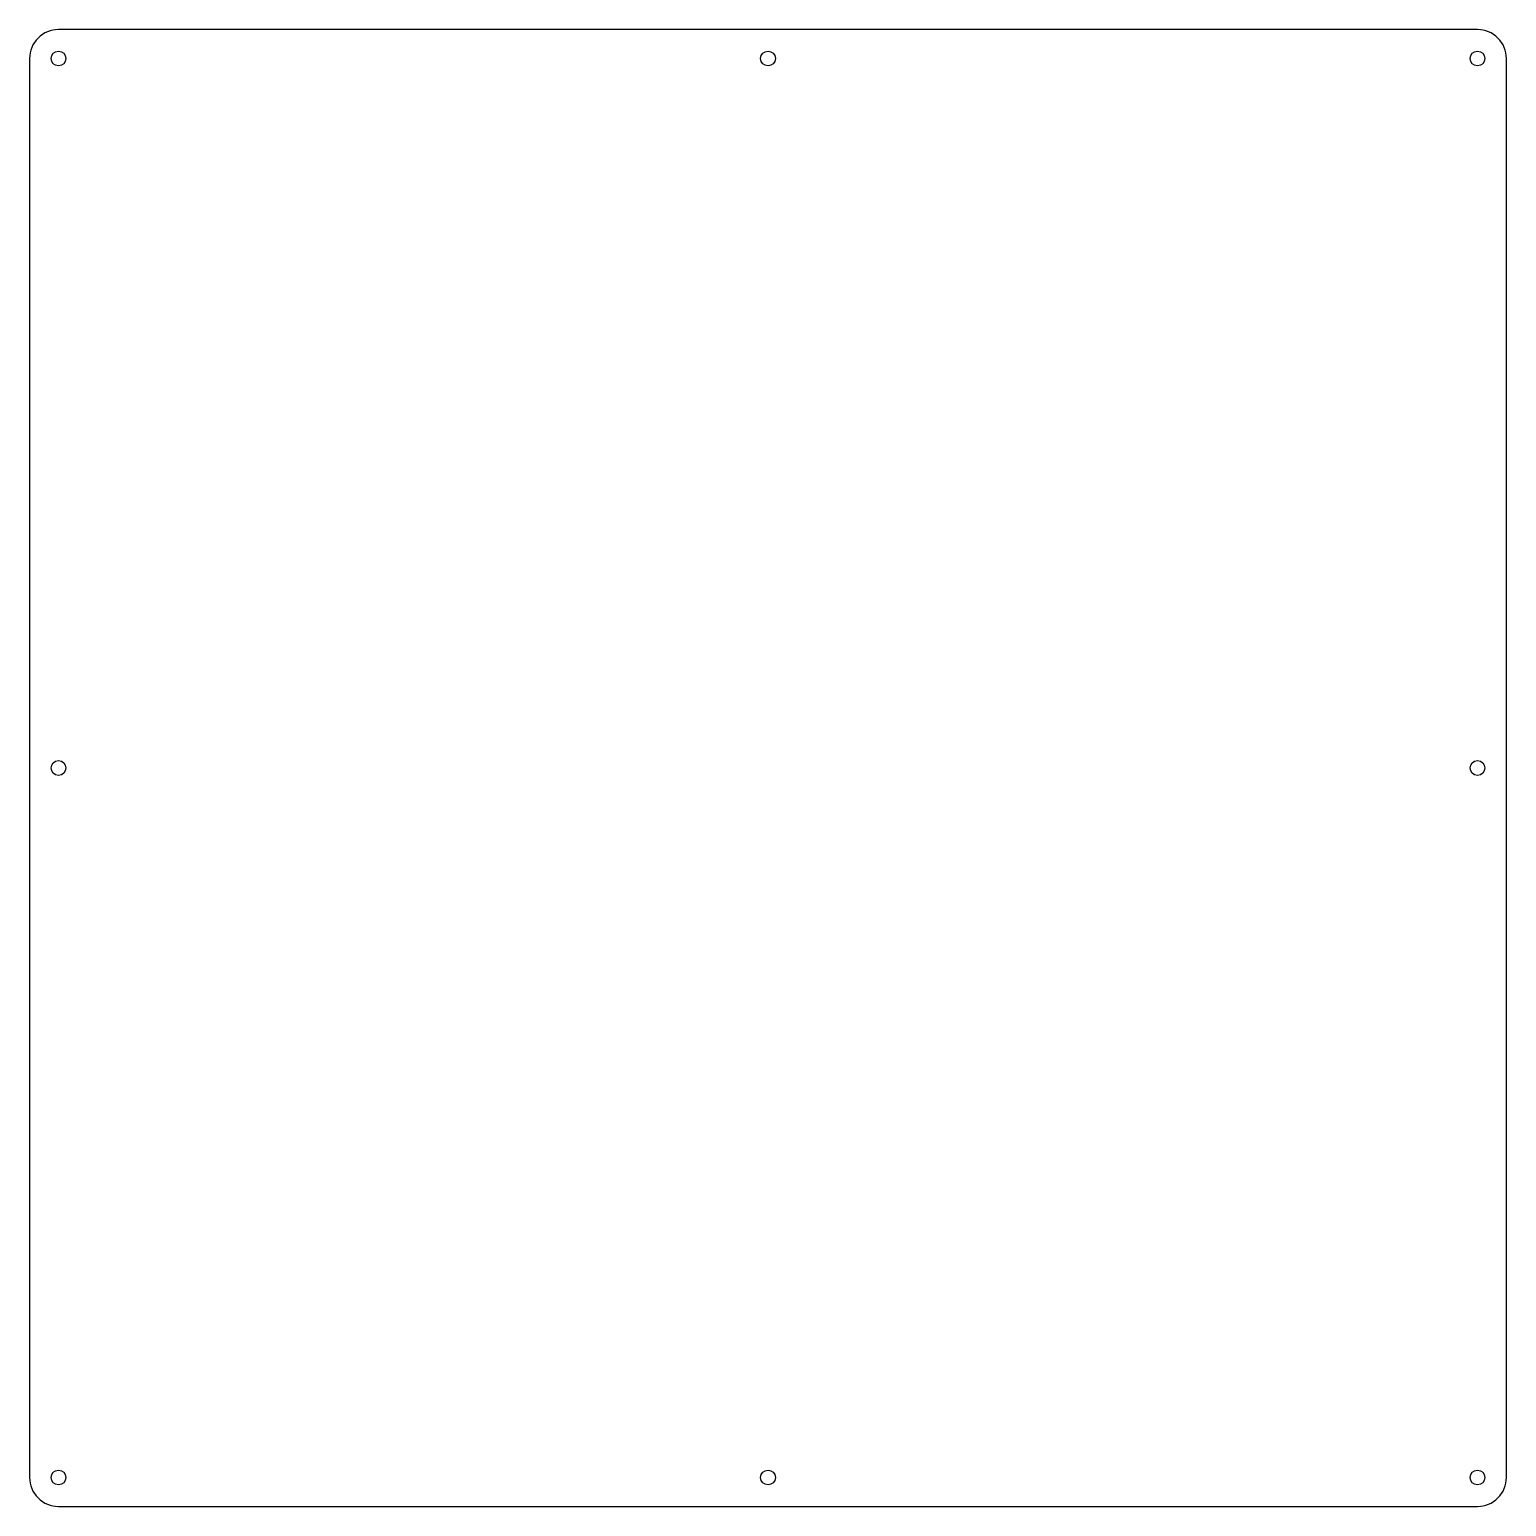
# Model space of a CAD drawing. Header units: millimetres. Extents: x -382 to 128, y -422 to 88.
import ezdxf

# ---------------------------------------------------------------- set-up
doc = ezdxf.new("R2010")
doc.units = ezdxf.units.MM
doc.layers.get('0').update_dxf_attribs({"linetype": 'CONTINUOUS'})

msp = doc.modelspace()

# ---------------------------------------------------------------- linework, layer by layer
msp.add_lwpolyline([(-372, 88, 0.414214), (-382, 78), (-382, -412, 0.414214), (-372, -422), (118, -422, 0.414214), (128, -412), (128, 78, 0.414214), (118, 88)], format="xyb", close=True)
msp.add_lwpolyline([(-372, 88, 0.414214), (-382, 78), (-382, -412, 0.414214), (-372, -422), (118, -422, 0.414214), (128, -412), (128, 78, 0.414214), (118, 88)], format="xyb", close=True)
for centre in [(-372, 78), (-372, 78), (-127, 78), (-127, 78), (118, 78), (118, 78), (-372, -167), (-372, -167), (118, -167), (118, -167), (-372, -412), (-372, -412), (-127, -412), (-127, -412), (118, -412), (118, -412)]:
    msp.add_circle(centre, 2.55)

doc.saveas('drawing.dxf')
